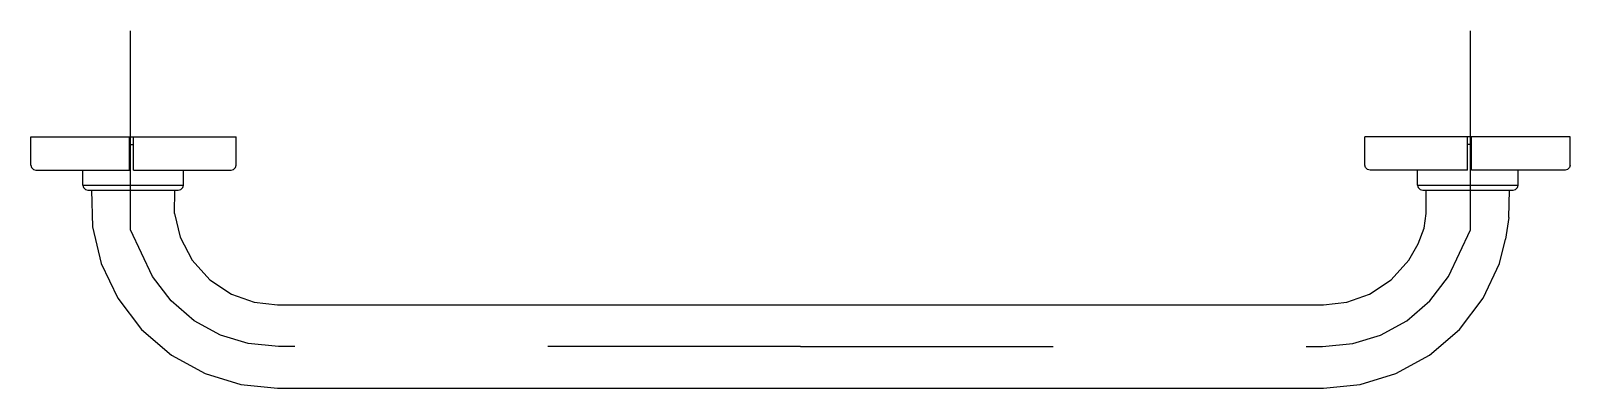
# Model space of a CAD drawing. Extents: x -20.792 to -20.183, y 44.66 to 44.802.
import ezdxf

# ---------------------------------------------------------------- set-up
doc = ezdxf.new("R2010")
doc.units = 0
doc.header["$LTSCALE"] = 0.189538
doc.header["$MEASUREMENT"] = 0
doc.linetypes.add('AXES', pattern=[0.54, 0.3, -0.08, 0.08, -0.08])
doc.linetypes.add('CONTINU', pattern=[0])
doc.layers.get('0').update_dxf_attribs({"linetype": 'CONTINUOUS'})
doc.layers.add('DECA_EIXOS', color=5, linetype='AXES')

# ---------------------------------------------------------------- blocks, each defined once
blk = doc.blocks.new('A$C658153DB')
at = {"layer": 'DECA_EIXOS'}
blk.add_lwpolyline([(0.26503, 0), (0.05855, 0), (0.04655, 0.00119), (0.03558, 0.00456), (0.02522, 0.01025), (0.01606, 0.01813), (0.00874, 0.02775), (0, 0.04629)], dxfattribs=at)

msp = doc.modelspace()

# ---------------------------------------------------------------- linework, layer by layer
at = {"linetype": 'CONTINU'}
for points in [[(-20.79224, 44.75961), (-20.71101, 44.75961)], [(-20.79224, 44.74845), (-20.79224, 44.75961)], [(-20.75315, 44.74641), (-20.75315, 44.75961)], [(-20.75163, 44.74641), (-20.75163, 44.75961)], [(-20.71101, 44.74845), (-20.71101, 44.75961)], [(-20.18329, 44.75961), (-20.26452, 44.75961)], [(-20.26452, 44.74845), (-20.26452, 44.75961)], [(-20.22391, 44.74641), (-20.22391, 44.75961)], [(-20.22239, 44.74641), (-20.22239, 44.75961)], [(-20.18329, 44.74845), (-20.18329, 44.75961)], [(-20.75315, 44.75659), (-20.75163, 44.75659)], [(-20.22239, 44.75659), (-20.22391, 44.75659)], [(-20.79224, 44.74845), (-20.79197, 44.74743)], [(-20.79197, 44.74743), (-20.79123, 44.74669)], [(-20.79123, 44.74669), (-20.79021, 44.74641)], [(-20.79021, 44.74641), (-20.75315, 44.74641)], [(-20.77167, 44.74054), (-20.77167, 44.74641)], [(-20.75163, 44.74641), (-20.71304, 44.74641)], [(-20.73187, 44.74054), (-20.73187, 44.74641)], [(-20.71304, 44.74641), (-20.71203, 44.74669)], [(-20.71203, 44.74669), (-20.71128, 44.74743)], [(-20.71128, 44.74743), (-20.71101, 44.74845)], [(-20.26425, 44.74743), (-20.26452, 44.74845)], [(-20.26351, 44.74669), (-20.26425, 44.74743)], [(-20.26249, 44.74641), (-20.26351, 44.74669)], [(-20.22391, 44.74641), (-20.26249, 44.74641)], [(-20.24367, 44.74054), (-20.24367, 44.74641)], [(-20.18532, 44.74641), (-20.22239, 44.74641)], [(-20.20387, 44.74054), (-20.20387, 44.74641)], [(-20.18431, 44.74669), (-20.18532, 44.74641)], [(-20.18357, 44.74743), (-20.18431, 44.74669)], [(-20.18329, 44.74845), (-20.18357, 44.74743)], [(-20.77167, 44.74054), (-20.73187, 44.74054)], [(-20.77167, 44.74054), (-20.77139, 44.73952)], [(-20.77139, 44.73952), (-20.77066, 44.73879)], [(-20.73287, 44.73879), (-20.73214, 44.73952)], [(-20.73214, 44.73952), (-20.73187, 44.74054)], [(-20.24367, 44.74054), (-20.20387, 44.74054)], [(-20.24367, 44.74054), (-20.24339, 44.73952)], [(-20.24339, 44.73952), (-20.24266, 44.73879)], [(-20.20487, 44.73879), (-20.20414, 44.73952)], [(-20.20414, 44.73952), (-20.20387, 44.74054)], [(-20.77066, 44.73879), (-20.76964, 44.73851)], [(-20.76964, 44.73851), (-20.7339, 44.73851)], [(-20.76829, 44.73851), (-20.76779, 44.72396)], [(-20.73533, 44.72929), (-20.73531, 44.73851)], [(-20.7339, 44.73851), (-20.73287, 44.73879)], [(-20.24266, 44.73879), (-20.24164, 44.73851)], [(-20.24164, 44.73851), (-20.2059, 44.73851)], [(-20.24021, 44.72929), (-20.24023, 44.73851)], [(-20.20762, 44.72774), (-20.20725, 44.73851)], [(-20.2059, 44.73851), (-20.20487, 44.73879)], [(-20.73533, 44.72929), (-20.73309, 44.71985)], [(-20.76779, 44.72396), (-20.76434, 44.70952)], [(-20.73309, 44.71985), (-20.72835, 44.71079)], [(-20.2112, 44.70952), (-20.20889, 44.71917)], [(-20.76434, 44.70952), (-20.75783, 44.69571)], [(-20.72835, 44.71079), (-20.72136, 44.70304)], [(-20.25417, 44.70304), (-20.24718, 44.71079)], [(-20.21771, 44.69571), (-20.2112, 44.70952)], [(-20.72136, 44.70304), (-20.71289, 44.69739)], [(-20.26264, 44.69739), (-20.25417, 44.70304)], [(-20.71289, 44.69739), (-20.70383, 44.69413)], [(-20.27171, 44.69413), (-20.26264, 44.69739)], [(-20.75783, 44.69571), (-20.7484, 44.68333)], [(-20.70383, 44.69413), (-20.69465, 44.69307)], [(-20.69465, 44.69307), (-20.28088, 44.69307)], [(-20.28088, 44.69307), (-20.27171, 44.69413)], [(-20.22713, 44.68333), (-20.21771, 44.69571)], [(-20.7484, 44.68333), (-20.73662, 44.67319)], [(-20.23892, 44.67319), (-20.22713, 44.68333)], [(-20.73662, 44.67319), (-20.72326, 44.66586)], [(-20.25227, 44.66586), (-20.23892, 44.67319)], [(-20.72326, 44.66586), (-20.70911, 44.66151)], [(-20.70911, 44.66151), (-20.69465, 44.66007)], [(-20.28088, 44.66007), (-20.26643, 44.66151)], [(-20.26643, 44.66151), (-20.25227, 44.66586)], [(-20.69465, 44.66007), (-20.28088, 44.66007)]]:
    msp.add_lwpolyline(points, dxfattribs=at)
at = {"linetype": 'CONTINUOUS'}
for points in [[(-20.2411, 44.72348), (-20.24021, 44.72929)], [(-20.20762, 44.72774), (-20.20889, 44.71917)], [(-20.24347, 44.71725), (-20.2411, 44.72348)], [(-20.24718, 44.71079), (-20.24347, 44.71725)]]:
    msp.add_lwpolyline(points, dxfattribs=at)
at = {"layer": 'DECA_EIXOS'}
for p, q in [((-20.7528, 44.72287), (-20.7528, 44.80165)), ((-20.22274, 44.72287), (-20.22274, 44.80165))]:
    msp.add_line(p, q, dxfattribs=at)

# ---------------------------------------------------------------- block references
msp.add_blockref('A$C658153DB', (-20.7528, 44.67657), dxfattribs=at)
at = {"layer": 'DECA_EIXOS', "xscale": -1}
msp.add_blockref('A$C658153DB', (-20.22274, 44.67657), dxfattribs=at)

doc.saveas('drawing.dxf')
